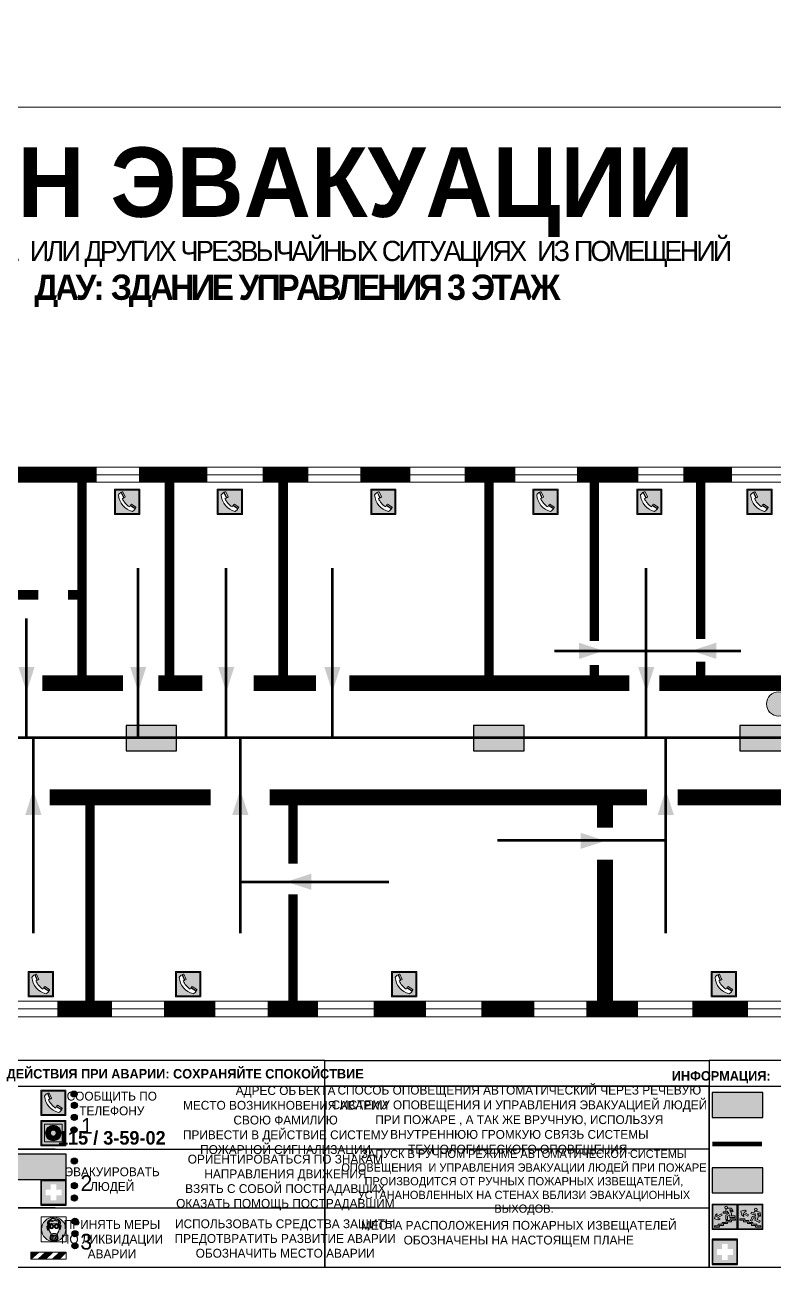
# Model space of a CAD drawing. Header units: millimetres. Extents: x 13114 to 67229, y 22859 to 38520.
# Drawn here: x 24619.8 to 24857, y 35579.5 to 35973.7 of the extents above; entities that cross this region are included whole.
import ezdxf

# ---------------------------------------------------------------- set-up
doc = ezdxf.new("R2010")
doc.units = ezdxf.units.MM
doc.layers.add('План_Штампы', color=7, linetype='Continuous')
doc.styles.add('обычный', font='arial.ttf')

# ---------------------------------------------------------------- blocks, each defined once
blk = doc.blocks.new('A$C32E8229D')
at = {"true_color": 0xffffff}
blk.add_hatch(color=7, dxfattribs=at).paths.add_polyline_path([(0, 0), (0, -8), (16, -8), (16, 0)])
h = blk.add_hatch(color=126)
h.paths.add_polyline_path([(0.2, -0.2), (15.8, -0.2), (15.8, -7.8), (0.2, -7.8)])
h.paths.add_polyline_path([(13.49, -2.05), (12.08, -2.05), (11.37, -2.63, 0.162397), (11.29, -2.84), (11.29, -3.63), (10.35, -3.63), (10.35, -4.05), (11.68, -4.05), (11.68, -3.48), (12.26, -4.28), (11.29, -5.1), (11.29, -6.78), (11.85, -6.78), (11.85, -5.44), (12.8, -4.64), (12.8, -5.94), (14.46, -5.94), (14.46, -5.39), (13.45, -5.39), (13.45, -3.97), (12.46, -2.59), (13.15, -2.59), (13.69, -3.34), (14.18, -3)], flags=16)
h.paths.add_polyline_path([(10.74, -1.82, 1), (11.8, -1.82, 1)], flags=16)
h.paths.add_polyline_path([(9.39, -3.59), (5.99, -3.59), (6.56, -3.03), (5.91, -3.03), (5.1, -3.83), (5.91, -4.64), (6.56, -4.64), (5.99, -4.09), (9.39, -4.09)], flags=16)
h.paths.add_polyline_path([(4.29, -1.08), (1.72, -1.08), (1.72, -6.6), (4.29, -6.6)], flags=16)
at = {"color": 126}
blk.add_lwpolyline([(16, -8), (0, -8), (0, 0), (16, 0)], close=True, dxfattribs=at)
blk = doc.blocks.new('A$C38D26F80')
h = blk.add_hatch(color=5)
h.dxf.hatch_style = 1
h.paths.add_polyline_path([(-8.77, -4.48, 1), (-0.19, -4.48, 1)])
h.paths.add_polyline_path([(-6.75, -3.58), (-6.75, -3.31), (-6.62, -3.22), (-6.5, -3.22), (-6.42, -3.3), (-6.39, -3.28), (-6.59, -2.23), (-6.59, -2.01), (-6.38, -1.58), (-4.76, -0.4), (-4.13, -0.79, -0.362848), (-2.1, -2.1, -0.201049), (-2.17, -2.48, 0.085434), (-2.26, -3.13), (-1.9, -3.16), (-2.25, -4.7), (-2.4, -4.59), (-2.43, -4.34), (-2.36, -4.34), (-2.14, -3.34), (-2.47, -3.42), (-2.58, -1.95), (-2.77, -1.58), (-3.58, -1.52), (-3.92, -1.26), (-5.05, -1.73), (-4.87, -1.39), (-5.41, -1.6), (-5.41, -1.46), (-6.13, -1.87), (-6.18, -3.5), (-6.56, -3.47), (-6.37, -4.59), (-6.16, -4.43), (-6.16, -4.66), (-6.36, -4.79), (-6.37, -4.8), (-6.51, -4.76)], flags=16)
h.paths.add_polyline_path([(-6.51, -4.76), (-6.36, -4.79), (-6.37, -4.8)], flags=0)
h.paths.add_polyline_path([(-5.92, -2.34, 0.089508), (-2.67, -2.35), (-2.48, -3.88, -0.268602), (-3.4, -6.18, 0.262449), (-5.2, -6.18, -0.268602), (-6.11, -3.88)], flags=16)
edge = h.paths.add_edge_path(flags=16)
edge.add_ellipse((-5.19, -3.41), major_axis=(0, 0.842), ratio=0.848992, start_angle=0, end_angle=360)
edge = h.paths.add_edge_path(flags=0)
edge.add_ellipse((-5.19, -3.39), major_axis=(0, 0.665), ratio=0.853798, start_angle=0, end_angle=360)
edge = h.paths.add_edge_path(flags=0)
edge.add_ellipse((-5.19, -3.4), major_axis=(0, 0.528), ratio=0.864094, start_angle=0, end_angle=360)
edge = h.paths.add_edge_path(flags=16)
edge.add_ellipse((-3.47, -3.4), major_axis=(0, 0.842), ratio=0.848992, start_angle=0, end_angle=360)
h.paths.add_polyline_path([(-3.13, -6.45), (-3.13, -6.84, 0.383174), (-5.57, -6.85), (-5.57, -6.49, -0.369952)], flags=16)
edge = h.paths.add_edge_path(flags=0)
edge.add_ellipse((-3.47, -3.39), major_axis=(0, 0.665), ratio=0.853798, start_angle=0, end_angle=360)
edge = h.paths.add_edge_path(flags=0)
edge.add_ellipse((-3.47, -3.4), major_axis=(0, 0.528), ratio=0.864094, start_angle=0, end_angle=360)
edge = h.paths.add_edge_path(flags=16)
edge.add_ellipse((-4.34, -7.57), major_axis=(-1.48, 0), ratio=0.744955, start_angle=0, end_angle=360)
h.paths.add_polyline_path([(-5.01, -6.85, -1), (-5.15, -6.85, -1)], flags=0)
h.paths.add_polyline_path([(-5.33, -7.14, -1), (-5.47, -7.14, -1)], flags=0)
h.paths.add_polyline_path([(-4.61, -6.71, -1), (-4.74, -6.71, -1)], flags=16)
h.paths.add_polyline_path([(-5.43, -7.51, -1), (-5.57, -7.51, -1)], flags=0)
h.paths.add_polyline_path([(-4.26, -6.67, -1), (-4.4, -6.67, -1)], flags=16)
h.paths.add_polyline_path([(-4.74, -7.14, -1), (-4.88, -7.14, -1)], flags=0)
h.paths.add_polyline_path([(-4.93, -7.43, -1), (-5.07, -7.43, -1)], flags=0)
h.paths.add_polyline_path([(-4.41, -7.07, -1), (-4.54, -7.07, -1)], flags=0)
h.paths.add_polyline_path([(-5.33, -7.87, -1), (-5.46, -7.87, -1)], flags=0)
h.paths.add_polyline_path([(-3.8, -6.71, -1), (-3.94, -6.71, -1)], flags=16)
h.paths.add_polyline_path([(-4.85, -7.78, -1), (-4.98, -7.78, -1)], flags=0)
h.paths.add_polyline_path([(-3.96, -7.14, -1), (-4.1, -7.14, -1)], flags=0)
h.paths.add_polyline_path([(-4.33, -7.53, -1), (-4.47, -7.53, -1)], flags=0)
h.paths.add_polyline_path([(-5.09, -8.12, -1), (-5.23, -8.12, -1)], flags=0)
h.paths.add_polyline_path([(-3.5, -6.94, -1), (-3.64, -6.94, -1)], flags=0)
h.paths.add_polyline_path([(-4.54, -7.97, -1), (-4.68, -7.97, -1)], flags=0)
h.paths.add_polyline_path([(-3.66, -7.39, -1), (-3.8, -7.39, -1)], flags=0)
h.paths.add_polyline_path([(-4.73, -8.35, -1), (-4.86, -8.35, -1)], flags=0)
h.paths.add_polyline_path([(-4.09, -7.96, -1), (-4.23, -7.96, -1)], flags=0)
h.paths.add_polyline_path([(-3.77, -7.74, -1), (-3.91, -7.74, -1)], flags=0)
h.paths.add_polyline_path([(-3.22, -7.27, -1), (-3.35, -7.27, -1)], flags=0)
h.paths.add_polyline_path([(-4.34, -8.4, -1), (-4.47, -8.4, -1)], flags=0)
h.paths.add_polyline_path([(-3.16, -7.61, -1), (-3.3, -7.61, -1)], flags=0)
h.paths.add_polyline_path([(-3.9, -8.35, -1), (-4.04, -8.35, -1)], flags=0)
h.paths.add_polyline_path([(-3.32, -7.91, -1), (-3.46, -7.91, -1)], flags=0)
h.paths.add_polyline_path([(-3.55, -8.23, -1), (-3.69, -8.23, -1)], flags=0)
at = {"color": 5, "lineweight": 5}
for p, q in [((-4.48, 0), (-8.96, 0)), ((-8.96, 0), (-8.96, -4.48)), ((-4.48, 0), (0, 0)), ((0, 0), (0, -4.48)), ((-6.75, -3.31), (-6.62, -3.22)), ((-6.75, -3.58), (-6.75, -3.31)), ((-6.51, -4.76), (-6.75, -3.58)), ((-6.62, -3.22), (-6.5, -3.22)), ((-6.59, -2.01), (-6.38, -1.58)), ((-6.59, -2.23), (-6.59, -2.01)), ((-6.39, -3.28), (-6.59, -2.23)), ((-6.18, -3.5), (-6.56, -3.47)), ((-6.56, -3.47), (-6.37, -4.59)), ((-6.5, -3.22), (-6.42, -3.3)), ((-6.42, -3.3), (-6.39, -3.28)), ((-6.38, -1.58), (-4.76, -0.4)), ((-6.13, -1.87), (-6.18, -3.5)), ((-5.41, -1.46), (-6.13, -1.87)), ((-5.92, -2.34), (-6.11, -3.88)), ((-4.87, -1.39), (-5.41, -1.6)), ((-5.41, -1.6), (-5.41, -1.46)), ((-3.92, -1.26), (-5.05, -1.73)), ((-5.05, -1.73), (-4.87, -1.39)), ((-4.76, -0.4), (-4.13, -0.79)), ((-3.58, -1.52), (-3.92, -1.26)), ((-2.77, -1.58), (-3.58, -1.52)), ((-2.58, -1.95), (-2.77, -1.58)), ((-2.67, -2.34), (-2.48, -3.88)), ((-2.47, -3.42), (-2.58, -1.95)), ((-2.14, -3.34), (-2.47, -3.42)), ((-2.43, -4.34), (-2.4, -4.59)), ((-2.43, -4.34), (-2.36, -4.34)), ((-2.36, -4.34), (-2.14, -3.34)), ((-1.9, -3.16), (-2.26, -3.13)), ((-2.25, -4.7), (-1.9, -3.16)), ((-8.96, -8.96), (-8.96, -4.48)), ((-6.37, -4.8), (-6.51, -4.76)), ((-6.37, -4.59), (-6.16, -4.43)), ((-6.16, -4.66), (-6.37, -4.8)), ((-6.16, -4.43), (-6.16, -4.66)), ((-5.57, -6.49), (-5.57, -6.85)), ((-3.13, -6.45), (-3.13, -6.84)), ((-2.4, -4.59), (-2.25, -4.7)), ((0, -8.96), (0, -4.48)), ((-4.48, -8.96), (-8.96, -8.96)), ((-4.48, -8.96), (0, -8.96))]:
    blk.add_line(p, q, dxfattribs=at)
at = {"color": 5}
for p, q in [((-6.75, -3.31), (-6.62, -3.22)), ((-6.75, -3.58), (-6.75, -3.31)), ((-6.51, -4.76), (-6.75, -3.58)), ((-6.62, -3.22), (-6.5, -3.22)), ((-6.59, -2.01), (-6.38, -1.58)), ((-6.59, -2.23), (-6.59, -2.01)), ((-6.39, -3.28), (-6.59, -2.23)), ((-6.18, -3.5), (-6.56, -3.47)), ((-6.56, -3.47), (-6.37, -4.59)), ((-6.5, -3.22), (-6.42, -3.3)), ((-6.42, -3.3), (-6.39, -3.28)), ((-6.38, -1.58), (-4.76, -0.4)), ((-6.13, -1.87), (-6.18, -3.5)), ((-5.41, -1.46), (-6.13, -1.87)), ((-4.87, -1.39), (-5.41, -1.6)), ((-5.41, -1.6), (-5.41, -1.46)), ((-3.92, -1.26), (-5.05, -1.73)), ((-5.05, -1.73), (-4.87, -1.39)), ((-4.76, -0.4), (-4.13, -0.79)), ((-3.58, -1.52), (-3.92, -1.26)), ((-2.77, -1.58), (-3.58, -1.52)), ((-2.58, -1.95), (-2.77, -1.58)), ((-2.47, -3.42), (-2.58, -1.95)), ((-2.14, -3.34), (-2.47, -3.42)), ((-2.4, -4.59), (-2.43, -4.34)), ((-2.43, -4.34), (-2.36, -4.34)), ((-2.36, -4.34), (-2.14, -3.34)), ((-2.26, -3.13), (-1.9, -3.16)), ((-1.9, -3.16), (-2.25, -4.7)), ((-6.37, -4.8), (-6.51, -4.76)), ((-6.36, -4.79), (-6.51, -4.76)), ((-6.37, -4.59), (-6.16, -4.43)), ((-6.16, -4.66), (-6.37, -4.8)), ((-6.16, -4.66), (-6.36, -4.79)), ((-6.16, -4.43), (-6.16, -4.66)), ((-2.25, -4.7), (-2.4, -4.59))]:
    blk.add_line(p, q, dxfattribs=at)
at = {"color": 5, "lineweight": 5}
for centre, radius in [((-4.48, -4.48), 4.29), ((-5.5, -7.51), 0.0678), ((-5.4, -7.14), 0.0678), ((-5.4, -7.87), 0.0678), ((-5.16, -8.12), 0.0678), ((-5.08, -6.85), 0.0678), ((-5, -7.43), 0.0678), ((-4.91, -7.78), 0.0678), ((-4.81, -7.14), 0.0678), ((-4.79, -8.35), 0.0678), ((-4.67, -6.71), 0.0678), ((-4.61, -7.97), 0.0678), ((-4.47, -7.07), 0.0678), ((-4.4, -7.53), 0.0678), ((-4.4, -8.4), 0.0678), ((-4.33, -6.67), 0.0678), ((-4.16, -7.96), 0.0678), ((-4.03, -7.14), 0.0678), ((-3.97, -8.35), 0.0678), ((-3.87, -6.71), 0.0678), ((-3.84, -7.74), 0.0678), ((-3.73, -7.39), 0.0678), ((-3.62, -8.23), 0.0678), ((-3.57, -6.94), 0.0678), ((-3.39, -7.91), 0.0678), ((-3.28, -7.27), 0.0678), ((-3.23, -7.61), 0.0678)]:
    blk.add_circle(centre, radius, dxfattribs=at)
for centre, radius, start, end in [((-3.66, -4.24), 2.47, 171.573, 231.7124), ((-4.28, 6.66), 9.15, 259.6987, 280.1569), ((-4.93, -4.24), 2.47, 308.2876, 8.427), ((-0.47, -3.05), 1.79, 161.5846, 182.4584), ((-2.6, -2.2), 0.513, 326.4781, 11.7739), ((-4.33, -7.88), 1.87, 50.358, 131.5662), ((-4.34, -8.2), 1.82, 48.4943, 132.3565), ((-4.3, -7.78), 1.83, 60.5889, 119.4111)]:
    blk.add_arc(centre, radius, start, end, dxfattribs=at)
at = {"color": 5}
for centre, radius, start, end in [((-3.89, -2.66), 1.88, 17.387, 97.1599), ((-0.35, -3.07), 1.91, 162.2553, 181.7878), ((-2.6, -2.2), 0.511, 326.3906, 11.8614)]:
    blk.add_arc(centre, radius, start, end, dxfattribs=at)
at = {"color": 5, "lineweight": 5}
for centre, major_axis, ratio in [((-5.19, -3.41), (0, 0.842), 0.848992), ((-5.19, -3.39), (0, 0.665), 0.853798), ((-5.19, -3.4), (0, 0.528), 0.864094), ((-3.47, -3.4), (0, 0.842), 0.848992), ((-3.47, -3.39), (0, 0.665), 0.853798), ((-3.47, -3.4), (0, 0.528), 0.864094), ((-4.34, -7.57), (-1.48, 0), 0.744955)]:
    blk.add_ellipse(centre, major_axis=major_axis, ratio=ratio, dxfattribs=at)
blk = doc.blocks.new('A$C47DD6509')
at = {"lineweight": 5}
for points in [[(-8.69, 0), (-11.19, 0), (-11.19, -2.22)], [(-4.22, 0), (-6.45, 0), (-8.91, -2.22), (-6.61, -2.22)], [(0, 0), (-2.09, 0), (-4.36, -2.22), (-2.29, -2.22)]]:
    blk.add_hatch(color=242, dxfattribs=at).paths.add_polyline_path(points)
at = {"color": 242, "lineweight": 5}
for p, q in [((-11.19, -2.22), (-8.69, 0)), ((-11.19, -2.22), (-11.19, 0)), ((-11.19, 0), (-8.69, 0)), ((-11.19, 0), (0, 0)), ((-8.91, -2.22), (-6.45, 0)), ((-6.61, -2.22), (-4.22, 0)), ((-4.36, -2.22), (-2.09, 0)), ((-2.29, -2.22), (0, 0)), ((0, 0), (0, -2.22)), ((0, -2.22), (-11.19, -2.22))]:
    blk.add_line(p, q, dxfattribs=at)
blk = doc.blocks.new('A$C18900ED3')
h = blk.add_hatch(color=126)
h.paths.add_polyline_path([(-0.18, -0.18), (-7.02, -0.18), (-7.02, -7.02), (-0.18, -7.02)])
h.paths.add_polyline_path([(-5.89, -4.46), (-5.89, -2.77), (-4.46, -2.77), (-4.46, -1.31), (-2.77, -1.31), (-2.77, -2.77), (-1.33, -2.77), (-1.33, -4.46), (-2.77, -4.46), (-2.77, -5.89), (-4.46, -5.89), (-4.46, -4.46)], flags=16)
at = {"color": 126}
for p, q in [((-7.2, 0), (-7.2, -7.2)), ((0, 0), (-7.2, 0)), ((0, -7.2), (0, 0)), ((-7.02, -7.02), (-7.02, -0.18)), ((-7.02, -0.18), (-0.18, -0.18)), ((-0.18, -0.18), (-0.18, -7.02)), ((-0.18, -7.02), (-7.02, -7.02)), ((-7.2, -7.2), (0, -7.2))]:
    blk.add_line(p, q, dxfattribs=at)
blk = doc.blocks.new('A$C456E1F9C')
at = {"lineweight": 5}
h = blk.add_hatch(color=242, dxfattribs=at)
h.paths.add_polyline_path([(0.51, -1.47), (0.51, -13.26), (12.29, -13.26), (12.29, -1.47)])
h.paths.add_polyline_path([(5.42, -4.95, -0.254479), (4.78, -5.4), (3.52, -2.53, -0.209735), (4.23, -2.4)], flags=16)
h.paths.add_polyline_path([(8.53, -8.6), (10.87, -10.17), (10.54, -10.76), (8.03, -9.13, -0.192251)], flags=16)
h.paths.add_polyline_path([(4.61, -5.49, 0.005518), (3.87, -5.72, 0.128647), (7.49, -10.01, 0.00809), (7.83, -9.33), (10.47, -10.97, -0.16736), (8.99, -12.25, -0.327862), (1.95, -3.95, -0.166952), (3.36, -2.62)], flags=16)
at = {"color": 242, "lineweight": 5}
for p, q in [((0, -13.77), (0, -0.97)), ((12.8, -0.97), (0, -0.97)), ((4.61, -5.49), (3.36, -2.62)), ((3.52, -2.53), (4.78, -5.4)), ((4.23, -2.4), (5.42, -4.95)), ((12.8, -13.77), (12.8, -0.97)), ((7.83, -9.33), (10.47, -10.97)), ((8.03, -9.13), (10.54, -10.76)), ((10.81, -10.12), (8.53, -8.6)), ((10.54, -10.76), (10.8, -10.3)), ((10.8, -10.3), (10.81, -10.12)), ((0, -13.77), (12.8, -13.77))]:
    blk.add_line(p, q, dxfattribs=at)
blk.add_lwpolyline([(0.51, -1.47), (12.29, -1.47), (12.29, -13.26), (0.51, -13.26)], close=True, dxfattribs=at)
for centre, radius, start, end in [((4.59, -5.34), 2.99, 114.28453, 152.19739), ((11.12, -3.31), 9.19, 183.99153, 256.60086), ((4.02, -3.27), 0.891, 76.32839, 123.70924), ((14.98, -39.1), 35.17, 107.14873, 108.41345), ((13.86, -0.94), 11.08, 205.55365, 234.87622), ((4.68, -4.59), 0.824, 276.9621, 334.07228), ((-13.31, 0.8), 23.44, 332.54871, 334.40268), ((8.94, -9.5), 0.989, 114.40924, 157.93883), ((7.87, -9.46), 3, 291.92908, 329.9329)]:
    blk.add_arc(centre, radius, start, end, dxfattribs=at)
blk = doc.blocks.new('A$C54414219')
at = {"true_color": 0xffffff}
h = blk.add_hatch(color=7, dxfattribs=at)
h.paths.add_polyline_path([(2.39, -9.45), (2.39, -18.3), (11.23, -18.3), (11.23, -9.45)], flags=0)
h.paths.add_polyline_path([(10.71, -13.87, -1), (2.92, -13.87, -1)], flags=0)
h.paths.add_polyline_path([(8.3, -13.87, -1), (5.33, -13.87, -1)], flags=0)
h.paths.add_polyline_path([(0.41, -7.47), (0.41, -20.27), (13.21, -20.27), (13.21, -7.47)])
h.paths.add_polyline_path([(0.92, -19.77), (12.71, -19.77), (12.71, -7.98), (0.92, -7.98)], flags=16)
h.paths.add_polyline_path([(11.23, -9.45), (11.23, -18.3), (2.39, -18.3), (2.39, -9.45)], flags=0)
at = {"lineweight": 5}
h = blk.add_hatch(color=242, dxfattribs=at)
h.paths.add_polyline_path([(12.71, -7.98), (0.92, -7.98), (0.92, -19.77), (12.71, -19.77)])
h.paths.add_polyline_path([(11.23, -18.3), (2.39, -18.3), (2.39, -9.45), (11.23, -9.45)], flags=16)
h.paths.add_polyline_path([(10.71, -13.87, -1), (2.92, -13.87, -1)], flags=0)
h.paths.add_polyline_path([(8.3, -13.87, -1), (5.33, -13.87, -1)], flags=0)
at = {"true_color": 0xffffff}
h = blk.add_hatch(color=7, dxfattribs=at)
h.paths.add_polyline_path([(2.39, -9.45), (2.39, -18.3), (11.23, -18.3), (11.23, -9.45)])
h.paths.add_polyline_path([(10.71, -13.87, -1), (2.92, -13.87, -1)], flags=16)
h.paths.add_polyline_path([(8.3, -13.87, -1), (5.33, -13.87, -1)], flags=0)
at = {"lineweight": 5}
h = blk.add_hatch(color=242, dxfattribs=at)
h.paths.add_polyline_path([(2.92, -13.87, 1), (10.71, -13.87, 1)])
h.paths.add_polyline_path([(8.3, -13.87, -1), (5.33, -13.87, -1)], flags=16)
at = {"color": 242, "lineweight": 5}
for p, q in [((0.41, -20.27), (0.41, -7.47)), ((0.41, -7.47), (13.21, -7.47)), ((0.41, -7.47), (13.21, -7.47)), ((13.21, -20.27), (13.21, -7.47)), ((0.41, -20.27), (13.21, -20.27))]:
    blk.add_line(p, q, dxfattribs=at)
for points in [[(0.92, -7.98), (12.71, -7.98), (12.71, -19.77), (0.92, -19.77)], [(2.39, -9.45), (11.23, -9.45), (11.23, -18.3), (2.39, -18.3)]]:
    blk.add_lwpolyline(points, close=True, dxfattribs=at)
for radius in [3.89, 1.49]:
    blk.add_circle((6.81, -13.87), radius, dxfattribs=at)
blk = doc.blocks.new('A$C7B4425F7')
at = {"true_color": 0xffffff}
blk.add_hatch(color=7, dxfattribs=at).paths.add_polyline_path([(0, 0), (-16, 0), (-16, -8), (0, -8)])
h = blk.add_hatch(color=126)
h.paths.add_polyline_path([(-0.2, -0.2), (-15.8, -0.2), (-15.8, -7.8), (-0.2, -7.8)])
h.paths.add_polyline_path([(-11.76, -2.03), (-11.76, -3.66), (-11.17, -3.66, -0.568275), (-11.17, -6.18), (-12.58, -6.18), (-12.58, -2.03)], flags=16)
h.paths.add_polyline_path([(-13.33, -4.12, -0.495768), (-13.59, -6.18), (-15.03, -6.18), (-15.03, -2.03), (-13.59, -2.03, -0.487973)], flags=16)
h.paths.add_polyline_path([(-10.25, -2.03), (-9.48, -2.03), (-9.48, -6.18), (-10.25, -6.18)], flags=16)
h.paths.add_polyline_path([(-13.84, -3.69), (-14.24, -3.69), (-14.24, -3.03), (-13.9, -3.03, -0.692621)], flags=0)
h.paths.add_polyline_path([(-9.15, -2.03), (-8.4, -2.03), (-8.04, -3.07), (-7.68, -2.03), (-6.93, -2.03), (-7.64, -4.1), (-6.93, -6.18), (-7.68, -6.18), (-8.04, -5.14), (-8.4, -6.18), (-9.15, -6.18), (-8.44, -4.1)], flags=16)
h.paths.add_polyline_path([(-11.76, -4.46), (-11.42, -4.46, -0.692621), (-11.36, -5.12), (-11.76, -5.12)], flags=0)
h.paths.add_polyline_path([(-13.9, -5.2), (-14.24, -5.2), (-14.24, -4.55), (-13.84, -4.55, -0.708038)], flags=0)
edge = h.paths.add_edge_path(flags=16)
edge.add_ellipse((-5.51, -4.08), major_axis=(0, 2.05), ratio=0.586184, start_angle=0, end_angle=360)
edge = h.paths.add_edge_path(flags=0)
edge.add_ellipse((-5.51, -4.08), major_axis=(0, 1.14), ratio=0.454828, start_angle=0, end_angle=360)
h.paths.add_polyline_path([(-4.13, -4.96, 0.377264), (-3.48, -4.52, 0.0555), (-3.16, -2.03), (-1.66, -2.03), (-1.66, -4.96), (-0.96, -4.96), (-0.96, -7.01), (-1.75, -7.01), (-1.75, -6.18), (-3.3, -6.18), (-3.3, -7.02), (-4.13, -7.02)], flags=16)
h.paths.add_polyline_path([(-2.73, -2.91), (-2.28, -2.91), (-2.28, -4.96), (-3.05, -4.96, 0.079136)], flags=0)
at = {"color": 126}
blk.add_lwpolyline([(-16, -8), (0, -8), (0, 0), (-16, 0)], close=True, dxfattribs=at)
blk = doc.blocks.new('вниз 3')
at = {"lineweight": 0, "true_color": 0xffffff}
h = blk.add_hatch(color=7, dxfattribs=at)
h.dxf.hatch_style = 1
h.paths.add_polyline_path([(40997.5, -4475.69), (40997.25, -4475.28), (40995.76, -4476.15), (40995.97, -4475.23), (40995.39, -4475.56), (40995.05, -4476.83), (40996.33, -4477.17), (40996.91, -4476.83), (40996, -4476.55)], flags=0)
h.paths.add_polyline_path([(40999.81, -4473.95), (41000.22, -4473.95), (41000.64, -4474.67), (41001.03, -4474.43), (41000.46, -4473.49), (41000.42, -4473.49), (40999.43, -4473.49), (40998.68, -4473.92), (40998.68, -4474.57), (40997.88, -4474.57), (40997.88, -4475), (40999.14, -4475), (40999.14, -4474.43), (40999.14, -4474.38), (40999.59, -4475.15), (40998.72, -4475.67), (40998.72, -4477.06), (40999.24, -4477.06), (40999.24, -4475.96), (40999.95, -4475.56), (40999.95, -4476.43), (41001.61, -4476.43), (41001.61, -4475.88), (41000.47, -4475.88), (41000.47, -4475.12)], flags=0)
h.paths.add_polyline_path([(40999.2, -4473.24, 1), (40998.35, -4473.24, 1)], flags=0)
h.paths.add_polyline_path([(41000.46, -4477.26), (41001.69, -4477.26), (41001.69, -4476.84), (41000.03, -4476.84), (41000.03, -4477.39), (40998.78, -4477.39), (40998.78, -4477.95), (40997.53, -4477.95), (40997.53, -4478.5), (40996.29, -4478.5), (40996.29, -4479.06), (40995.05, -4479.06), (40995.05, -4479.48), (40995.29, -4479.48), (40996.72, -4479.48), (40996.72, -4478.92), (40997.97, -4478.92), (40997.97, -4478.36), (40999.2, -4478.36), (40999.2, -4477.81), (41000.46, -4477.81)], flags=0)
h.paths.add_polyline_path([(41002.37, -4472.17), (40994.37, -4472.17), (40994.37, -4480.17), (41002.37, -4480.17)])
h.paths.add_polyline_path([(41002.16, -4479.96), (40994.57, -4479.96), (40994.57, -4472.37), (41002.16, -4472.37)], flags=16)
h.paths.add_polyline_path([(41001.61, -4475.88), (41001.61, -4476.43), (40999.95, -4476.43), (40999.95, -4475.56), (40999.24, -4475.96), (40999.24, -4477.06), (40998.72, -4477.06), (40998.72, -4475.67), (40999.59, -4475.15), (40999.14, -4474.38), (40999.14, -4474.43), (40999.14, -4475), (40997.88, -4475), (40997.88, -4474.57), (40998.68, -4474.57), (40998.68, -4473.92), (40999.43, -4473.49), (41000.42, -4473.49), (41000.46, -4473.49), (41001.03, -4474.43), (41000.64, -4474.67), (41000.22, -4473.95), (40999.81, -4473.95), (41000.47, -4475.12), (41000.47, -4475.88)], flags=0)
h.paths.add_polyline_path([(41001.69, -4476.84), (41001.69, -4477.26), (41000.46, -4477.26), (41000.46, -4477.81), (40999.2, -4477.81), (40999.2, -4478.36), (40997.97, -4478.36), (40997.97, -4478.92), (40996.72, -4478.92), (40996.72, -4479.48), (40995.05, -4479.48), (40995.05, -4479.06), (40996.29, -4479.06), (40996.29, -4478.5), (40997.53, -4478.5), (40997.53, -4477.95), (40998.78, -4477.95), (40998.78, -4477.39), (41000.03, -4477.39), (41000.03, -4476.84)], flags=0)
h.paths.add_polyline_path([(40998.35, -4473.24, -1), (40999.2, -4473.24, -1)], flags=0)
h.paths.add_polyline_path([(40997.5, -4475.69), (40996, -4476.55), (40996.91, -4476.83), (40996.33, -4477.17), (40995.05, -4476.83), (40995.39, -4475.56), (40995.97, -4475.23), (40995.76, -4476.15), (40997.25, -4475.28)], flags=0)
at = {"lineweight": 0}
h = blk.add_hatch(color=126, dxfattribs=at)
h.dxf.hatch_style = 1
h.paths.add_polyline_path([(41002.16, -4472.37), (40994.57, -4472.37), (40994.57, -4479.96), (41002.16, -4479.96)])
h.paths.add_polyline_path([(40995.97, -4475.23), (40995.76, -4476.15), (40997.25, -4475.28), (40997.5, -4475.69), (40996, -4476.55), (40996.91, -4476.83), (40996.33, -4477.17), (40995.05, -4476.83), (40995.39, -4475.56)], flags=16)
h.paths.add_polyline_path([(40997.88, -4474.57), (40998.68, -4474.57), (40998.68, -4473.92), (40999.43, -4473.49), (41000.42, -4473.49), (41000.46, -4473.49), (41001.03, -4474.43), (41000.64, -4474.67), (41000.22, -4473.95), (40999.81, -4473.95), (41000.47, -4475.12), (41000.47, -4475.88), (41001.61, -4475.88), (41001.61, -4476.43), (40999.95, -4476.43), (40999.95, -4475.56), (40999.24, -4475.96), (40999.24, -4477.06), (40998.72, -4477.06), (40998.72, -4475.67), (40999.59, -4475.15), (40999.14, -4474.38), (40999.14, -4474.43), (40999.14, -4475), (40997.88, -4475)], flags=16)
h.paths.add_polyline_path([(40998.35, -4473.24, -1), (40999.2, -4473.24, -1)], flags=16)
h.paths.add_polyline_path([(40997.53, -4477.95), (40998.78, -4477.95), (40998.78, -4477.39), (41000.03, -4477.39), (41000.03, -4476.84), (41001.69, -4476.84), (41001.69, -4477.26), (41000.46, -4477.26), (41000.46, -4477.81), (40999.2, -4477.81), (40999.2, -4478.36), (40997.97, -4478.36), (40997.97, -4478.92), (40996.72, -4478.92), (40996.72, -4479.48), (40995.05, -4479.48), (40995.05, -4479.06), (40996.29, -4479.06), (40996.29, -4478.5), (40997.53, -4478.5)], flags=16)
at = {"lineweight": 0, "true_color": 0xffffff}
h = blk.add_hatch(color=7, dxfattribs=at)
h.dxf.hatch_style = 1
h.paths.add_polyline_path([(40999.2, -4473.24, 1), (40998.35, -4473.24, 1)])
h.paths.add_polyline_path([(40999.81, -4473.95), (41000.22, -4473.95), (41000.64, -4474.67), (41001.03, -4474.43), (41000.46, -4473.49), (41000.42, -4473.49), (40999.43, -4473.49), (40998.68, -4473.92), (40998.68, -4474.57), (40997.88, -4474.57), (40997.88, -4475), (40999.14, -4475), (40999.14, -4474.43), (40999.14, -4474.38), (40999.59, -4475.15), (40998.72, -4475.67), (40998.72, -4477.06), (40999.24, -4477.06), (40999.24, -4475.96), (40999.95, -4475.56), (40999.95, -4476.43), (41001.61, -4476.43), (41001.61, -4475.88), (41000.47, -4475.88), (41000.47, -4475.12)])
h.paths.add_polyline_path([(40999.2, -4477.81), (41000.46, -4477.81), (41000.46, -4477.26), (41001.69, -4477.26), (41001.69, -4476.84), (41000.03, -4476.84), (41000.03, -4477.39), (40998.78, -4477.39), (40998.78, -4477.95), (40997.53, -4477.95), (40997.53, -4478.5), (40996.29, -4478.5), (40996.29, -4479.06), (40995.05, -4479.06), (40995.05, -4479.48), (40995.29, -4479.48), (40996.72, -4479.48), (40996.72, -4478.92), (40997.97, -4478.92), (40997.97, -4478.36), (40999.2, -4478.36)])
h.paths.add_polyline_path([(40997.5, -4475.69), (40997.25, -4475.28), (40995.76, -4476.15), (40995.97, -4475.23), (40995.39, -4475.56), (40995.05, -4476.83), (40996.33, -4477.17), (40996.91, -4476.83), (40996, -4476.55)])
at = {"color": 126, "lineweight": 0}
for points in [[(40994.37, -4472.17), (41002.37, -4472.17), (41002.37, -4480.17), (40994.37, -4480.17)], [(40994.57, -4472.37), (41002.16, -4472.37), (41002.16, -4479.96), (40994.57, -4479.96)]]:
    blk.add_lwpolyline(points, close=True, dxfattribs=at)
for points in [[(40999.14, -4474.43), (40999.14, -4475), (40997.88, -4475), (40997.88, -4474.57), (40998.68, -4474.57), (40998.68, -4473.92), (40999.43, -4473.49), (41000.42, -4473.49), (41000.46, -4473.49), (41001.03, -4474.43), (41000.64, -4474.67), (41000.22, -4473.95), (40999.81, -4473.95), (41000.47, -4475.12), (41000.47, -4475.88), (41001.61, -4475.88), (41001.61, -4476.43), (40999.95, -4476.43), (40999.95, -4475.56), (40999.24, -4475.96), (40999.24, -4477.06), (40998.72, -4477.06), (40998.72, -4475.67), (40999.59, -4475.15), (40999.14, -4474.38), (40999.14, -4474.43)], [(40995.05, -4476.83), (40995.39, -4475.56), (40995.97, -4475.23), (40995.76, -4476.15), (40997.25, -4475.28), (40997.5, -4475.69), (40996, -4476.55), (40996.91, -4476.83), (40996.33, -4477.17), (40995.05, -4476.83)], [(40995.29, -4479.48), (40995.05, -4479.48), (40995.05, -4479.06), (40996.29, -4479.06), (40996.29, -4478.5), (40997.53, -4478.5), (40997.53, -4477.95), (40998.78, -4477.95), (40998.78, -4477.39), (41000.03, -4477.39), (41000.03, -4476.84), (41001.69, -4476.84), (41001.69, -4477.26), (41000.46, -4477.26), (41000.46, -4477.81), (40999.2, -4477.81), (40999.2, -4478.36), (40997.97, -4478.36), (40997.97, -4478.92), (40996.72, -4478.92), (40996.72, -4479.48), (40995.05, -4479.48)]]:
    blk.add_lwpolyline(points, dxfattribs=at)
blk.add_circle((40998.77, -4473.24), 0.426, dxfattribs=at)
blk = doc.blocks.new('вверх')
at = {"lineweight": 0, "true_color": 0xffffff}
h = blk.add_hatch(color=7, dxfattribs=at)
h.dxf.hatch_style = 1
h.paths.add_polyline_path([(40999.03, -4475.37), (41000.53, -4474.51), (40999.62, -4474.22), (41000.2, -4473.88), (41001.48, -4474.22), (41001.13, -4475.49), (41000.55, -4475.82), (41000.76, -4474.91), (40999.27, -4475.77)], flags=0)
h.paths.add_polyline_path([(40998.09, -4474.5), (40998.28, -4474.89), (40997.14, -4475.43), (40996.89, -4474.92), (40996.87, -4474.87), (40996.8, -4475.75), (40997.81, -4475.85), (40998.41, -4477.11), (40997.94, -4477.33), (40997.47, -4476.34), (40996.66, -4476.28), (40997.03, -4477.06), (40995.52, -4477.78), (40995.29, -4477.28), (40996.32, -4476.79), (40996, -4476.11), (40996.09, -4474.77), (40995.72, -4474.94), (40995.64, -4475.77), (40995.2, -4475.72), (40995.3, -4474.63), (40995.33, -4474.61), (40996.23, -4474.19), (40997.09, -4474.25), (40997.37, -4474.84)], flags=0)
h.paths.add_polyline_path([(40997.14, -4473.68, -1), (40996.29, -4473.68, -1)], flags=0)
h.paths.add_polyline_path([(41000.58, -4477.58), (41000.58, -4477.03), (41001.81, -4477.03), (41001.81, -4476.6), (41000.15, -4476.6), (41000.15, -4477.16), (40998.9, -4477.16), (40998.9, -4477.72), (40997.65, -4477.72), (40997.65, -4478.27), (40996.41, -4478.27), (40996.41, -4478.82), (40995.17, -4478.82), (40995.17, -4479.25), (40995.41, -4479.25), (40996.84, -4479.25), (40996.84, -4478.69), (40998.09, -4478.69), (40998.09, -4478.13), (40999.32, -4478.13), (40999.32, -4477.58)], flags=0)
h.paths.add_polyline_path([(41002.49, -4471.94), (40994.49, -4471.94), (40994.49, -4479.94), (41002.49, -4479.94)])
h.paths.add_polyline_path([(41002.28, -4479.72), (40994.69, -4479.72), (40994.69, -4472.14), (41002.28, -4472.14)], flags=16)
h.paths.add_polyline_path([(41001.81, -4476.6), (41001.81, -4477.03), (41000.58, -4477.03), (41000.58, -4477.58), (40999.32, -4477.58), (40999.32, -4478.13), (40998.09, -4478.13), (40998.09, -4478.69), (40996.84, -4478.69), (40996.84, -4479.25), (40995.17, -4479.25), (40995.17, -4478.82), (40996.41, -4478.82), (40996.41, -4478.27), (40997.65, -4478.27), (40997.65, -4477.72), (40998.9, -4477.72), (40998.9, -4477.16), (41000.15, -4477.16), (41000.15, -4476.6)], flags=0)
at = {"lineweight": 0}
h = blk.add_hatch(color=126, dxfattribs=at)
h.dxf.hatch_style = 1
h.paths.add_polyline_path([(40994.69, -4479.72), (41002.28, -4479.72), (41002.28, -4472.14), (40994.69, -4472.14)])
h.paths.add_polyline_path([(40999.03, -4475.37), (41000.53, -4474.51), (40999.62, -4474.22), (41000.2, -4473.88), (41001.48, -4474.22), (41001.13, -4475.49), (41000.55, -4475.82), (41000.76, -4474.91), (40999.27, -4475.77)], flags=16)
h.paths.add_polyline_path([(40997.09, -4474.25), (40997.37, -4474.84), (40998.09, -4474.5), (40998.28, -4474.89), (40997.14, -4475.43), (40996.89, -4474.92), (40996.87, -4474.87), (40996.8, -4475.75), (40997.81, -4475.85), (40998.41, -4477.11), (40997.94, -4477.33), (40997.47, -4476.34), (40996.66, -4476.28), (40997.03, -4477.06), (40995.52, -4477.78), (40995.29, -4477.28), (40996.32, -4476.79), (40996, -4476.11), (40996.09, -4474.77), (40995.72, -4474.94), (40995.64, -4475.77), (40995.2, -4475.72), (40995.3, -4474.63), (40995.33, -4474.61), (40996.23, -4474.19)], flags=16)
h.paths.add_polyline_path([(40996.29, -4473.68, -1), (40997.14, -4473.68, -1)], flags=16)
h.paths.add_polyline_path([(40997.65, -4477.72), (40998.9, -4477.72), (40998.9, -4477.16), (41000.15, -4477.16), (41000.15, -4476.6), (41001.81, -4476.6), (41001.81, -4477.03), (41000.58, -4477.03), (41000.58, -4477.58), (40999.32, -4477.58), (40999.32, -4478.13), (40998.09, -4478.13), (40998.09, -4478.69), (40996.84, -4478.69), (40996.84, -4479.25), (40995.17, -4479.25), (40995.17, -4478.82), (40996.41, -4478.82), (40996.41, -4478.27), (40997.65, -4478.27)], flags=16)
at = {"lineweight": 0, "true_color": 0xffffff}
h = blk.add_hatch(color=7, dxfattribs=at)
h.dxf.hatch_style = 1
h.paths.add_polyline_path([(40997.14, -4473.68, 1), (40996.29, -4473.68, 1)])
h.paths.add_polyline_path([(40998.28, -4474.89), (40998.09, -4474.5), (40997.37, -4474.84), (40997.09, -4474.25), (40996.23, -4474.19), (40995.33, -4474.61), (40995.3, -4474.63), (40995.2, -4475.72), (40995.64, -4475.77), (40995.72, -4474.94), (40996.09, -4474.77), (40996, -4476.11), (40996.32, -4476.79), (40995.29, -4477.28), (40995.52, -4477.78), (40997.03, -4477.06), (40996.66, -4476.28), (40997.47, -4476.34), (40997.94, -4477.33), (40998.41, -4477.11), (40997.81, -4475.85), (40996.8, -4475.75), (40996.87, -4474.87), (40996.89, -4474.92), (40997.14, -4475.43)])
h.paths.add_polyline_path([(40998.09, -4478.13), (40999.32, -4478.13), (40999.32, -4477.58), (41000.58, -4477.58), (41000.58, -4477.03), (41001.81, -4477.03), (41001.81, -4476.6), (41000.15, -4476.6), (41000.15, -4477.16), (40998.9, -4477.16), (40998.9, -4477.72), (40997.65, -4477.72), (40997.65, -4478.27), (40996.41, -4478.27), (40996.41, -4478.82), (40995.17, -4478.82), (40995.17, -4479.25), (40995.41, -4479.25), (40996.84, -4479.25), (40996.84, -4478.69), (40998.09, -4478.69)])
h.paths.add_polyline_path([(40999.03, -4475.37), (40999.27, -4475.77), (41000.76, -4474.91), (41000.55, -4475.82), (41001.13, -4475.49), (41001.48, -4474.22), (41000.2, -4473.88), (40999.62, -4474.22), (41000.53, -4474.51)])
at = {"color": 126, "lineweight": 0}
for points in [[(40994.49, -4471.94), (41002.49, -4471.94), (41002.49, -4479.94), (40994.49, -4479.94)], [(40994.69, -4472.14), (41002.28, -4472.14), (41002.28, -4479.72), (40994.69, -4479.72)]]:
    blk.add_lwpolyline(points, close=True, dxfattribs=at)
for points in [[(40996.89, -4474.92), (40997.14, -4475.43), (40998.28, -4474.89), (40998.09, -4474.5), (40997.37, -4474.84), (40997.09, -4474.25), (40996.23, -4474.19), (40995.33, -4474.61), (40995.3, -4474.63), (40995.2, -4475.72), (40995.64, -4475.77), (40995.72, -4474.94), (40996.09, -4474.77), (40996, -4476.11), (40996.32, -4476.79), (40995.29, -4477.28), (40995.52, -4477.78), (40997.03, -4477.06), (40996.66, -4476.28), (40997.47, -4476.34), (40997.94, -4477.33), (40998.41, -4477.11), (40997.81, -4475.85), (40996.8, -4475.75), (40996.87, -4474.87), (40996.89, -4474.92)], [(41001.48, -4474.22), (41001.13, -4475.49), (41000.55, -4475.82), (41000.76, -4474.91), (40999.27, -4475.77), (40999.03, -4475.37), (41000.53, -4474.51), (40999.62, -4474.22), (41000.2, -4473.88), (41001.48, -4474.22)], [(40995.41, -4479.25), (40995.17, -4479.25), (40995.17, -4478.82), (40996.41, -4478.82), (40996.41, -4478.27), (40997.65, -4478.27), (40997.65, -4477.72), (40998.9, -4477.72), (40998.9, -4477.16), (41000.15, -4477.16), (41000.15, -4476.6), (41001.81, -4476.6), (41001.81, -4477.03), (41000.58, -4477.03), (41000.58, -4477.58), (40999.32, -4477.58), (40999.32, -4478.13), (40998.09, -4478.13), (40998.09, -4478.69), (40996.84, -4478.69), (40996.84, -4479.25), (40995.17, -4479.25)]]:
    blk.add_lwpolyline(points, dxfattribs=at)
blk.add_circle((40996.71, -4473.68), 0.426, dxfattribs=at)
blk = doc.blocks.new('A$C7B8C2D5B')
at = {"lineweight": 0}
h = blk.add_hatch(color=5, dxfattribs=at)
h.dxf.hatch_style = 1
h.paths.add_polyline_path([(1.4, -3.02, 1), (-2.11, -3.02, 1)])
at = {"color": 5, "lineweight": 0}
blk.add_circle((-0.36, -3.02), 1.75, dxfattribs=at)

msp = doc.modelspace()

# ---------------------------------------------------------------- hatches: boundary and pattern name
at = {"lineweight": 0}
h = msp.add_hatch(color=256, dxfattribs=at)
h.dxf.hatch_style = 1
h.paths.add_polyline_path([(24634.44, 35635.48, 1), (24636.37, 35635.48, 1)])
h = msp.add_hatch(color=256, dxfattribs=at)
h.dxf.hatch_style = 1
h.paths.add_polyline_path([(24634.55, 35631.9, 1), (24636.48, 35631.9, 1)])
h = msp.add_hatch(color=256, dxfattribs=at)
h.dxf.hatch_style = 1
h.paths.add_polyline_path([(24634.51, 35628.09, 1), (24636.44, 35628.09, 1)])
h = msp.add_hatch(color=256, dxfattribs=at)
h.dxf.hatch_style = 1
h.paths.add_polyline_path([(24634.43, 35624.16, 1), (24636.36, 35624.16, 1)])
h = msp.add_hatch(color=256, dxfattribs=at)
h.dxf.hatch_style = 1
h.paths.add_polyline_path([(24634.51, 35614.27, 1), (24636.44, 35614.27, 1)])
h = msp.add_hatch(color=256, dxfattribs=at)
h.dxf.hatch_style = 1
h.paths.add_polyline_path([(24634.55, 35606.49, 1), (24636.48, 35606.49, 1)])
h = msp.add_hatch(color=256, dxfattribs=at)
h.dxf.hatch_style = 1
h.paths.add_polyline_path([(24634.54, 35602.59, 1), (24636.47, 35602.59, 1)])
h = msp.add_hatch(color=256, dxfattribs=at)
h.dxf.hatch_style = 1
h.paths.add_polyline_path([(24634.7, 35595.24, 1), (24636.63, 35595.24, 1)])
h = msp.add_hatch(color=256, dxfattribs=at)
h.dxf.hatch_style = 1
h.paths.add_polyline_path([(24634.7, 35591.29, 1), (24636.63, 35591.29, 1)])
h = msp.add_hatch(color=256, dxfattribs=at)
h.dxf.hatch_style = 1
h.paths.add_polyline_path([(24634.7, 35587.46, 1), (24636.63, 35587.46, 1)])

# ---------------------------------------------------------------- linework, layer by layer
at = {"color": 5, "lineweight": 0}
for points in [[(24401.83, 35947.74), (25001.83, 35947.74), (25001.83, 36342.74), (24401.83, 36342.74)], [(24401.83, 35552.74), (25001.83, 35552.74), (25001.83, 35947.74), (24401.83, 35947.74)]]:
    msp.add_lwpolyline(points, close=True, dxfattribs=at)
at = {"lineweight": 100, "const_width": 5}
for points in [[(24588.58, 35831.43), (24629.25, 35831.43)], [(24623.48, 35831.43), (24642.52, 35831.43)], [(24655.98, 35831.43), (24677.64, 35831.43)], [(24695.06, 35831.43), (24709.58, 35831.43)], [(24726.06, 35831.43), (24741.79, 35831.43)], [(24759.01, 35831.43), (24775.11, 35831.43)], [(24794.58, 35831.43), (24814.06, 35831.43)], [(24820.69, 35765.49), (24867.71, 35765.49), (24867.71, 35831.43)], [(24828.29, 35831.43), (24843.64, 35831.43)], [(24625.32, 35765.49), (24650.85, 35765.49)], [(24662.03, 35765.49), (24675.98, 35765.49)], [(24692.28, 35765.49), (24712.03, 35765.49)], [(24722.53, 35765.49), (24811.14, 35765.49)], [(24627.66, 35729.37), (24650.78, 35729.37)], [(24647.15, 35729.37), (24678.59, 35729.37)], [(24697.3, 35729.37), (24816.79, 35729.37)], [(24728.05, 35729.37), (24781.78, 35729.37)], [(24803.47, 35719.72), (24803.47, 35729.37)], [(24826.43, 35729.37), (24867.71, 35729.37)], [(24803.47, 35662.4), (24803.47, 35709.62)], [(24647.42, 35662.4), (24630.13, 35662.4)], [(24680.15, 35662.4), (24663.86, 35662.4)], [(24712.57, 35662.4), (24696.72, 35662.4)], [(24746.8, 35662.4), (24730.19, 35662.4)], [(24781.04, 35662.4), (24764.28, 35662.4)], [(24813.88, 35662.4), (24797.53, 35662.4)], [(24848.72, 35662.4), (24831.08, 35662.4)]]:
    msp.add_lwpolyline(points, dxfattribs=at)
at = {"lineweight": 0}
for points in [[(24606.67, 35833.79), (24699.4, 35833.79)], [(24606.83, 35831.43), (24698.94, 35831.43)], [(24708.93, 35833.81), (24924.07, 35833.81)], [(24709.58, 35831.43), (24924.73, 35831.43)], [(24606.81, 35829.05), (24700.9, 35829.05)], [(24709.35, 35829.04), (24924.5, 35829.04)], [(24481.53, 35664.87), (24922.54, 35664.87)], [(24481.74, 35662.4), (24922.75, 35662.4)], [(24481.53, 35659.95), (24922.54, 35659.95)]]:
    msp.add_lwpolyline(points, dxfattribs=at)
at = {"lineweight": 0, "const_width": 3}
for points in [[(24637.91, 35765.49), (24637.91, 35831.43)], [(24665.62, 35765.49), (24665.62, 35831.43)], [(24701.59, 35765.49), (24701.59, 35831.43)], [(24766.77, 35765.49), (24766.77, 35831.43)], [(24800.11, 35778.87), (24800.11, 35831.43)], [(24833.72, 35779.46), (24833.72, 35831.43)], [(24624.05, 35793.42), (24602.01, 35793.42)], [(24637.91, 35793.42), (24633.5, 35793.42)], [(24800.11, 35765.49), (24800.11, 35771.19)], [(24833.72, 35765.49), (24833.72, 35772.25)], [(24640.47, 35662.4), (24640.47, 35729.37)], [(24704.68, 35708.35), (24704.68, 35729.39)], [(24704.68, 35662.4), (24704.68, 35698.65)]]:
    msp.add_lwpolyline(points, dxfattribs=at)
at = {"color": 126, "lineweight": 100, "true_color": 0x008754}
for points in [[(24457.93, 35801.84), (24457.93, 35748.28), (24945.5, 35748.28), (24945.5, 35721.48)], [(24655.7, 35748.28), (24655.7, 35801.84)], [(24683.57, 35748.28), (24683.57, 35801.84)], [(24717.16, 35748.28), (24717.16, 35801.84)], [(24816.52, 35748.28), (24816.52, 35801.84)], [(24620.36, 35748.28), (24620.36, 35785.94)], [(24787.45, 35775.72), (24846.45, 35775.72)], [(24622.45, 35748.28), (24622.45, 35686.38)], [(24687.95, 35748.28), (24687.95, 35686.38)], [(24822.61, 35748.28), (24822.61, 35686.38)], [(24822.61, 35715.65), (24769.4, 35715.65)], [(24687.95, 35702.59), (24735.06, 35702.59)]]:
    msp.add_lwpolyline(points, dxfattribs=at)
for points in [[(24570.96, 35638.02), (24714.73, 35638.02), (24714.73, 35646.07), (24570.96, 35646.07)], [(24714.73, 35646.07), (24836.45, 35646.07), (24836.45, 35580.62), (24714.73, 35580.62)], [(24714.73, 35646.07), (24836.45, 35646.07), (24836.45, 35638.02), (24714.73, 35638.02)], [(24836.45, 35638.02), (24980.21, 35638.02), (24980.21, 35646.07), (24836.45, 35646.07)], [(24570.96, 35638.02), (24714.73, 35638.02), (24714.73, 35580.62), (24570.96, 35580.62)], [(24714.73, 35638.02), (24836.45, 35638.02), (24836.45, 35618.02), (24714.73, 35618.02)], [(24836.45, 35638.02), (24980.21, 35638.02), (24980.21, 35580.62), (24836.45, 35580.62)], [(24836.45, 35618.02), (24714.73, 35618.02), (24714.73, 35599.45), (24836.45, 35599.45)]]:
    msp.add_lwpolyline(points, close=True)
for points in [[(24629.38, 35618.02), (24570.96, 35618.02), (24714.73, 35618.02)], [(24629.38, 35599.45), (24570.96, 35599.45), (24714.73, 35599.45)]]:
    msp.add_lwpolyline(points)
at = {"color": 126, "lineweight": 80, "true_color": 0x008754, "const_width": 1.5}
msp.add_lwpolyline([(24853.2, 35619.64), (24837.4, 35619.64)], dxfattribs=at)
for centre in [(24635.41, 35635.48), (24635.51, 35631.9), (24635.47, 35628.09), (24635.39, 35624.16), (24635.48, 35614.27), (24635.52, 35606.49), (24635.51, 35602.59), (24635.67, 35595.24), (24635.66, 35591.29), (24635.66, 35587.46)]:
    msp.add_circle(centre, 0.966)
at = {"layer": 'План_Штампы', "color": 126, "true_color": 0x008754}
for points in [[(24795.21, 35773.12), (24795.23, 35778.26), (24803.1, 35775.71)], [(24838.7, 35778.31), (24838.68, 35773.17), (24830.81, 35775.72)], [(24617.79, 35770.64), (24622.93, 35770.63), (24620.38, 35762.75)], [(24653.14, 35770.64), (24658.27, 35770.63), (24655.73, 35762.75)], [(24681, 35770.64), (24686.14, 35770.63), (24683.59, 35762.75)], [(24714.6, 35770.64), (24719.73, 35770.63), (24717.18, 35762.75)], [(24813.96, 35770.64), (24819.09, 35770.63), (24816.55, 35762.75)], [(24625.1, 35723.8), (24619.97, 35723.82), (24622.51, 35731.7)], [(24690.6, 35723.8), (24685.47, 35723.82), (24688.01, 35731.7)], [(24825.27, 35723.8), (24820.14, 35723.82), (24822.68, 35731.7)], [(24795.71, 35713.01), (24795.72, 35718.15), (24803.6, 35715.6)], [(24710.49, 35705.22), (24710.48, 35700.09), (24702.6, 35702.63)]]:
    msp.add_solid(points, dxfattribs=at)

# ---------------------------------------------------------------- block references
for name, p, xscale, yscale, zscale in [('A$C456E1F9C', (24648.24, 35827.49), 0.625, 0.625, 0.625), ('A$C456E1F9C', (24680.75, 35827.49), 0.625, 0.625, 0.625), ('A$C456E1F9C', (24729.3, 35827.49), 0.625, 0.625, 0.625), ('A$C456E1F9C', (24780.63, 35827.49), 0.625, 0.625, 0.625), ('A$C456E1F9C', (24813.49, 35827.49), 0.625, 0.625, 0.625), ('A$C456E1F9C', (24848.34, 35827.49), 0.625, 0.625, 0.625), ('A$C7B8C2D5B', (24859.15, 35765.47), 2.177419353276491, 2.177419353276491, 2.177419353276491), ('A$C456E1F9C', (24620.86, 35674.87), 0.625, 0.625, 0.625), ('A$C456E1F9C', (24667.49, 35674.87), 0.625, 0.625, 0.625), ('A$C456E1F9C', (24735.85, 35674.87), 0.625, 0.625, 0.625), ('A$C456E1F9C', (24837.07, 35674.87), 0.625, 0.625, 0.625), ('A$C456E1F9C', (24624.85, 35637.3), 0.625, 0.625, 0.625), ('A$C54414219', (24624.59, 35631.81), 0.625, 0.625, 0.625), ('A$C18900ED3', (24632.92, 35608.35), 1.111111111007631, 1.111111111007631, 1.111111111007631), ('A$C38D26F80', (24632.94, 35596.68), 0.8928571427240968, 0.8928571427240968, 0.8928571427240968), ('A$C18900ED3', (24845.4, 35589.52), 1.111111111007631, 1.111111111007631, 1.111111111007631)]:
    msp.add_blockref(name, p, dxfattribs=dict(xscale=xscale, yscale=yscale, zscale=zscale))
at = {"xscale": -1}
for name, p in [('A$C32E8229D', (24632.92, 35616.5)), ('вверх', (65847.9, 40072.61))]:
    msp.add_blockref(name, p, dxfattribs=at)
at = {"color": 126, "true_color": 0x008754}
msp.add_blockref('вниз 3', (-16156.97, 40072.84), dxfattribs=at)
at = {"color": 242, "true_color": 0xc1121c}
msp.add_blockref('A$C47DD6509', (24632.94, 35585.46), dxfattribs=at)
at = {"layer": 'План_Штампы', "color": 126, "true_color": 0x008754, "xscale": -1}
for p in [(24667.86, 35752.05), (24777.84, 35752.08), (24862.16, 35752.08), (24853.4, 35612.18)]:
    msp.add_blockref('A$C32E8229D', p, dxfattribs=at)
at = {"layer": 'План_Штампы'}
msp.add_blockref('A$C7B4425F7', (24853.4, 35636.02), dxfattribs=at)

# ---------------------------------------------------------------- texts
at = {"lineweight": 0, "style": 'обычный'}
for s, insert, char_height, width, attachment_point in [('{\\fProxima Nova Rg|b1|i0|c204|p2;ПЛАН ЭВАКУАЦИИ}', (24554.48, 35935), 22, 493.8901, 1), ('{\\fProxima Nova Rg|b1|i0|c204|p2;ДЕЙСТВИЯ ПРИ АВАРИИ: СОХРАНЯЙТЕ СПОКОЙСТВИЕ\\H1.6644x; }', (24670.57, 35641.47), 3, 175.1736, 5), ('{\\fProxima Nova Rg|b1|i0|c204|p2;ИНФОРМАЦИЯ:\\H1.1997x; }', (24840.25, 35640.8), 3, 175.1736, 5), ('\\pi-8.4,l8.4,t8.4;{\\fProxima Nova Rg|b0|i0|c204|p2;АДРЕС ОБЪЕКТА\\PМЕСТО ВОЗНИКНОВЕНИЯ АВАРИИ\\PСВОЮ ФАМИЛИЮ\\PПРИВЕСТИ В ДЕЙСТВИЕ СИСТЕМУ \\PПОЖАРНОЙ СИГНАЛИЗАЦИИ}', (24702.36, 35626.85), 2.8, 126.6484, 5), ('{\\fProxima Nova Rg|b0|i0|c204|p2;СПОСОБ ОПОВЕЩЕНИЯ АВТОМАТИЧЕСКИЙ ЧЕРЕЗ РЕЧЕВУЮ СИСТЕМУ ОПОВЕЩЕНИЯ И УПРАВЛЕНИЯ ЭВАКУАЦИЕЙ ЛЮДЕЙ ПРИ ПОЖАРЕ , А ТАК ЖЕ ВРУЧНУЮ, ИСПОЛЬЗУЯ ВНУТРЕННЮЮ ГРОМКУЮ СВЯЗЬ СИСТЕМЫ ТЕХНОЛОГИЧЕСКОГО ОПОВЕЩЕНИЯ.}', (24776.35, 35626.98), 2.8, 118.5618, 5), ('{\\fProxima Nova Rg|b0|i0|c204|p2;СООБЩИТЬ ПО \\PТЕЛЕФОНУ}', (24647.35, 35632.47), 2.8, 126.6484, 5), ('{\\fProxima Nova Rg|b0|i0|c204|p2;1\\H1.1667x; }', (24639.45, 35625.41), 5, 126.6484, 5), ('{\\fProxima Nova Rg|b1|i0|c0|p2;\\H1.0714x;115 / 3-59-02\\H1.2822x; }', (24647.35, 35621.56), 4, 126.6484, 5), ('{\\fProxima Nova Rg|b0|i0|c204|p2;\\P\\pt7.8;ЗАПУСК В РУЧНОМ РЕЖИМЕ АВТОМАТИЧЕСКОЙ СИСТЕМЫ ОПОВЕЩЕНИЯ  И УПРАВЛЕНИЯ ЭВАКУАЦИИ ЛЮДЕЙ ПРИ ПОЖАРЕ ПРОИЗВОДИТСЯ ОТ РУЧНЫХ ПОЖАРНЫХ ИЗВЕЩАТЕЛЕЙ, УСТАНАНОВЛЕННЫХ НА СТЕНАХ ВБЛИЗИ ЭВАКУАЦИОННЫХ ВЫХОДОВ. }', (24777.8, 35609.69), 2.6, 121.7868, 5), ('\\pi-8.4,l8.4,t8.4;{\\fProxima Nova Rg|b0|i0|c204|p2;ОРИЕНТИРОВАТЬСЯ ПО ЗНАКАМ \\PНАПРАВЛЕНИЯ ДВИЖЕНИЯ\\PВЗЯТЬ С СОБОЙ ПОСТРАДАВШИХ\\PОКАЗАТЬ ПОМОЩЬ ПОСТРАДАВШИМ}', (24702.29, 35607.49), 2.8, 126.6484, 5), ('{\\fProxima Nova Rg|b0|i0|c204|p2;ЭВАКУИРОВАТЬ \\PЛЮДЕЙ}', (24647.45, 35608.15), 2.8, 126.6484, 5), ('{\\fProxima Nova Rg|b0|i0|c204|p2;2\\H1.1967x; }', (24639.3, 35607.32), 5, 126.6484, 5), ('{\\fProxima Nova Rg|b0|i0|c204|p2;ПРИНЯТЬ МЕРЫ \\PПО ЛИКВИДАЦИИ \\PАВАРИИ}', (24647.41, 35589.57), 2.8, 126.6484, 5), ('\\pi-8.4,l8.4,t8.4;{\\fProxima Nova Rg|b0|i0|c204|p2;ИСПОЛЬЗОВАТЬ СРЕДСТВА ЗАЩИТЫ \\PПРЕДОТВРАТИТЬ РАЗВИТИЕ АВАРИИ\\PОБОЗНАЧИТЬ МЕСТО АВАРИИ}', (24702.23, 35589.76), 2.8, 126.6484, 5), ('\\pt8.4;{\\fProxima Nova Rg|b0|i0|c204|p2;\\PМЕСТА РАСПОЛОЖЕНИЯ ПОЖАРНЫХ ИЗВЕЩАТЕЛЕЙ ОБОЗНАЧЕНЫ НА НАСТОЯЩЕМ ПЛАНЕ}', (24776.16, 35593.55), 2.8, 118.5618, 5), ('{\\fProxima Nova Rg|b0|i0|c204|p2;3\\H1.1967x; }', (24639.24, 35588.75), 5, 126.6484, 5)]:
    msp.add_mtext(s, dxfattribs=dict(at, insert=insert, char_height=char_height, width=width, attachment_point=attachment_point))
at = {"color": 0, "lineweight": 0, "insert": (24705.34, 35905.6), "char_height": 8, "width": 449.2158, "attachment_point": 5, "style": 'обычный'}
msp.add_mtext('{\\fArial Black|b1|i0|c204|p34;\\H2x;\\T0.85;  \\fArial Narrow|b0|i0|c204|p34;\\H0.8x;\\W0.9;\\P\\fProxima Nova Rg|b0|i0|c204|p2;\\H0.5x;\\W1;\\C256;ПРИ ПОЖАРЕ  ИЛИ ДРУГИХ ЧРЕЗВЫЧАЙНЫХ СИТУАЦИЯХ  ИЗ ПОМЕЩЕНИЙ \\fProxima Nova Rg|b1|i0|c204|p2;\\H1.25x;\\PДАУ: ЗДАНИЕ УПРАВЛЕНИЯ\\fProxima Nova Rg|b1|i0|c0|p2; 3 \\fProxima Nova Rg|b1|i0|c204|p2;ЭТАЖ}', dxfattribs=at)

doc.saveas('drawing.dxf')
